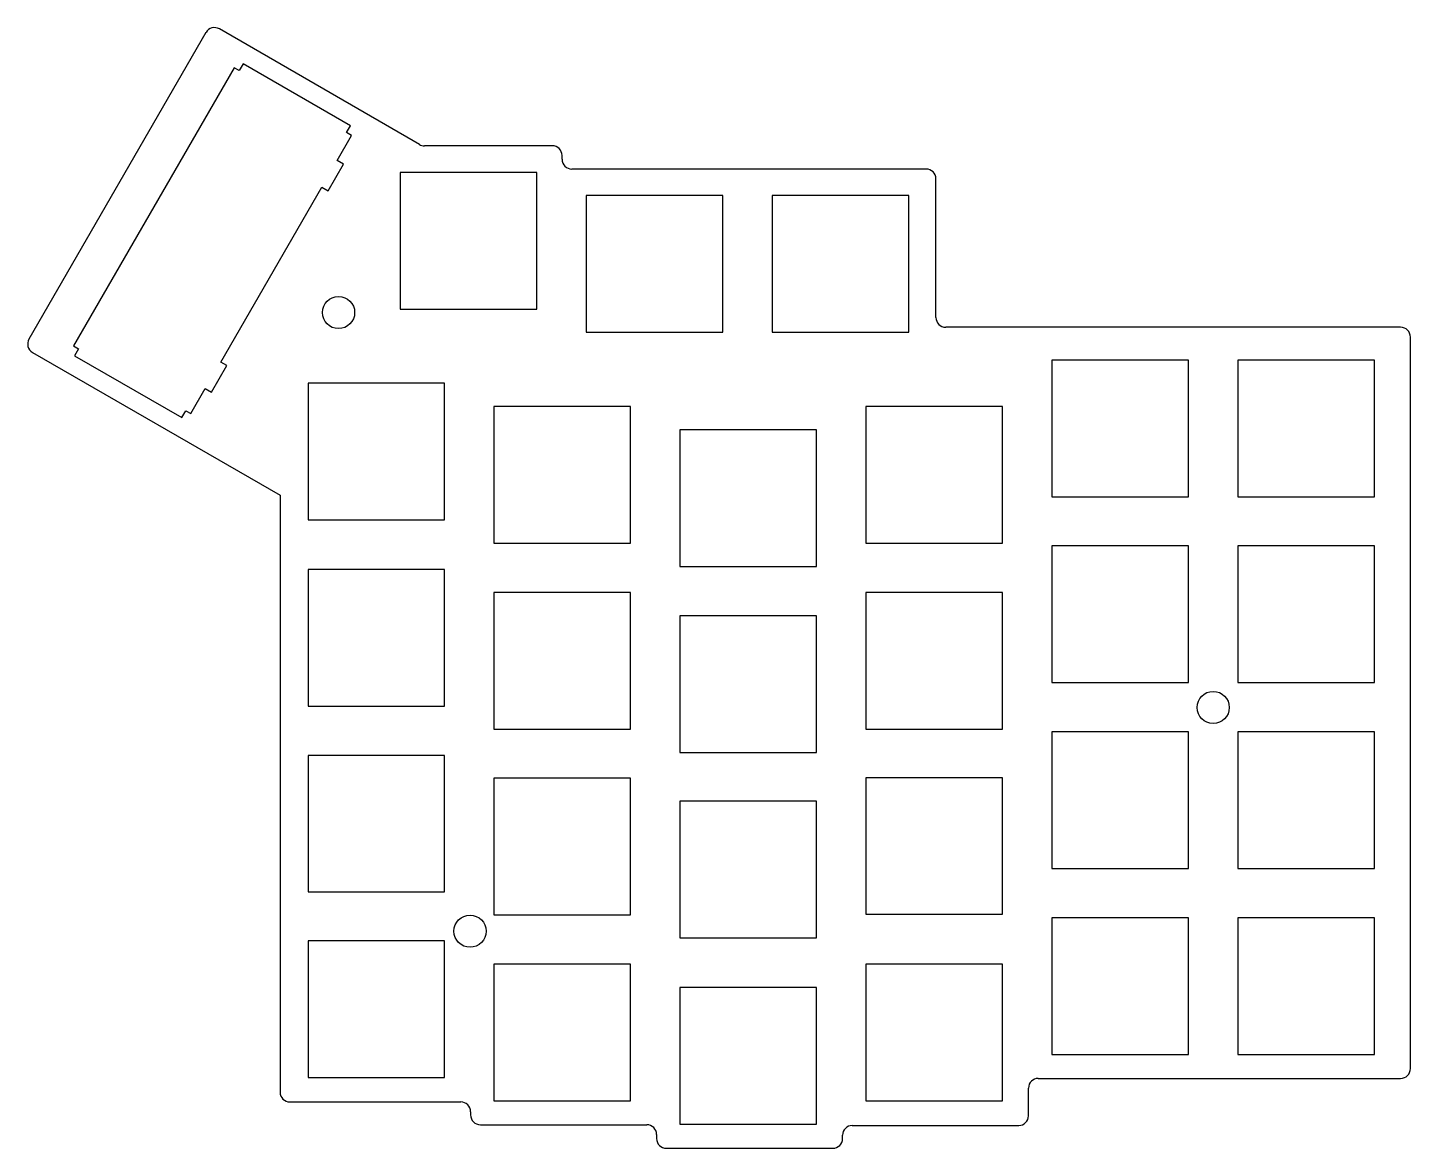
# Model space of a CAD drawing. Header units: millimetres. Extents: x 2 to 143, y 86 to 201.
import ezdxf

# ---------------------------------------------------------------- set-up
doc = ezdxf.new("R2010")
doc.units = ezdxf.units.MM
doc.layers.get('0').update_dxf_attribs({"linetype": 'CONTINUOUS'})

msp = doc.modelspace()

# ---------------------------------------------------------------- linework, layer by layer
for p, q in [((19.86, 200.59), (1.72, 169.17)), ((41.73, 189.11), (21.23, 200.95)), ((55.34, 188.98), (42.24, 188.98)), ((56.34, 187.6), (56.34, 187.98)), ((93.64, 186.6), (57.34, 186.6)), ((94.64, 176.6), (94.64, 185.6)), ((94.64, 171.38), (94.64, 176.6)), ((125.24, 170.38), (95.64, 170.38)), ((142.24, 170.38), (125.24, 170.38)), ((143.24, 94.41), (143.24, 169.38)), ((2.09, 167.8), (27.45, 153.16)), ((27.45, 153.16), (27.45, 91.99)), ((104.12, 89.58), (104.12, 92.41)), ((105.12, 93.41), (142.24, 93.41)), ((28.45, 90.99), (45.97, 90.99)), ((46.97, 89.99), (46.97, 89.66)), ((47.97, 88.66), (65.02, 88.66)), ((86.07, 88.58), (103.12, 88.58)), ((66.02, 87.66), (66.02, 87.24)), ((85.07, 87.24), (85.07, 87.58)), ((67.02, 86.24), (84.07, 86.24))]:
    msp.add_line(p, q)
for points in [[(6.29, 168.47), (6.81, 168.17), (6.4, 167.47), (17.39, 161.12), (17.79, 161.83), (18.31, 161.53), (19.79, 164.1), (20.44, 163.73), (22.01, 166.45), (21.37, 166.82), (31.72, 184.75), (32.36, 184.38), (33.93, 187.1), (33.29, 187.47), (34.77, 190.04), (34.25, 190.34), (34.66, 191.04), (23.68, 197.38), (23.27, 196.68), (22.75, 196.98)], [(53.76, 172.25), (53.76, 186.25), (39.76, 186.25), (39.76, 172.25)], [(72.81, 169.87), (72.81, 183.87), (58.81, 183.87), (58.81, 169.87)], [(77.86, 169.87), (91.86, 169.87), (91.86, 183.87), (77.86, 183.87)], [(106.51, 153.02), (120.51, 153.02), (120.51, 167.02), (106.51, 167.02)], [(125.56, 153.02), (139.56, 153.02), (139.56, 167.02), (125.56, 167.02)], [(30.31, 150.64), (44.31, 150.64), (44.31, 164.64), (30.31, 164.64)], [(63.36, 162.25), (49.36, 162.25), (49.36, 148.26), (63.36, 148.26)], [(87.46, 162.25), (87.46, 148.26), (101.46, 148.26), (101.46, 162.25)], [(82.41, 159.87), (68.41, 159.87), (68.41, 145.87), (82.41, 145.87)], [(120.51, 147.97), (106.51, 147.97), (106.51, 133.97), (120.51, 133.97)], [(125.56, 147.97), (125.56, 133.97), (139.56, 133.97), (139.56, 147.97)], [(30.31, 131.56), (44.31, 131.56), (44.31, 145.56), (30.31, 145.56)], [(49.36, 143.21), (49.36, 129.21), (63.36, 129.21), (63.36, 143.21)], [(87.46, 143.21), (87.46, 129.21), (101.46, 129.21), (101.46, 143.21)], [(82.41, 140.82), (68.41, 140.82), (68.41, 126.82), (82.41, 126.82)], [(120.51, 114.92), (120.51, 128.92), (106.51, 128.92), (106.51, 114.92)], [(125.56, 128.92), (125.56, 114.92), (139.56, 114.92), (139.56, 128.92)], [(30.31, 112.51), (44.31, 112.51), (44.31, 126.51), (30.31, 126.51)], [(63.36, 124.17), (49.36, 124.17), (49.36, 110.17), (63.36, 110.17)], [(87.46, 124.22), (87.46, 110.22), (101.46, 110.22), (101.46, 124.22)], [(82.41, 107.81), (82.41, 121.81), (68.41, 121.81), (68.41, 107.81)], [(106.51, 95.87), (120.51, 95.87), (120.51, 109.87), (106.51, 109.87)], [(139.56, 95.87), (139.56, 109.87), (125.56, 109.87), (125.56, 95.87)], [(30.31, 107.49), (30.31, 93.49), (44.31, 93.49), (44.31, 107.49)], [(49.36, 105.11), (49.36, 91.11), (63.36, 91.11), (63.36, 105.11)], [(87.46, 105.11), (87.46, 91.11), (101.46, 91.11), (101.46, 105.11)], [(68.41, 102.72), (68.41, 88.72), (82.41, 88.72), (82.41, 102.72)]]:
    msp.add_lwpolyline(points, close=True)
for centre in [(33.44, 171.89), (123.04, 131.42), (46.91, 108.49)]:
    msp.add_circle(centre, 1.65)
for centre, start, end in [((20.73, 200.09), 59.9993, 149.9993), ((42.23, 189.98), 240, 270.5729), ((55.34, 187.98), 0, 90), ((57.34, 187.6), 180, 270), ((93.64, 185.6), 0, 90), ((95.64, 171.38), 180, 270), ((142.24, 169.38), 0, 90), ((2.59, 168.67), 150, 240), ((142.24, 94.41), -90, 0), ((105.12, 92.41), 90, 180), ((28.45, 91.99), 180, 270), ((45.97, 89.99), 0, 90), ((47.97, 89.66), 180, 270), ((103.12, 89.58), -90, 0), ((65.02, 87.66), 0, 90), ((86.07, 87.58), 90, 180), ((67.02, 87.24), 180, 270), ((84.07, 87.24), -90, 0)]:
    msp.add_arc(centre, 1, start, end)

doc.saveas('drawing.dxf')
